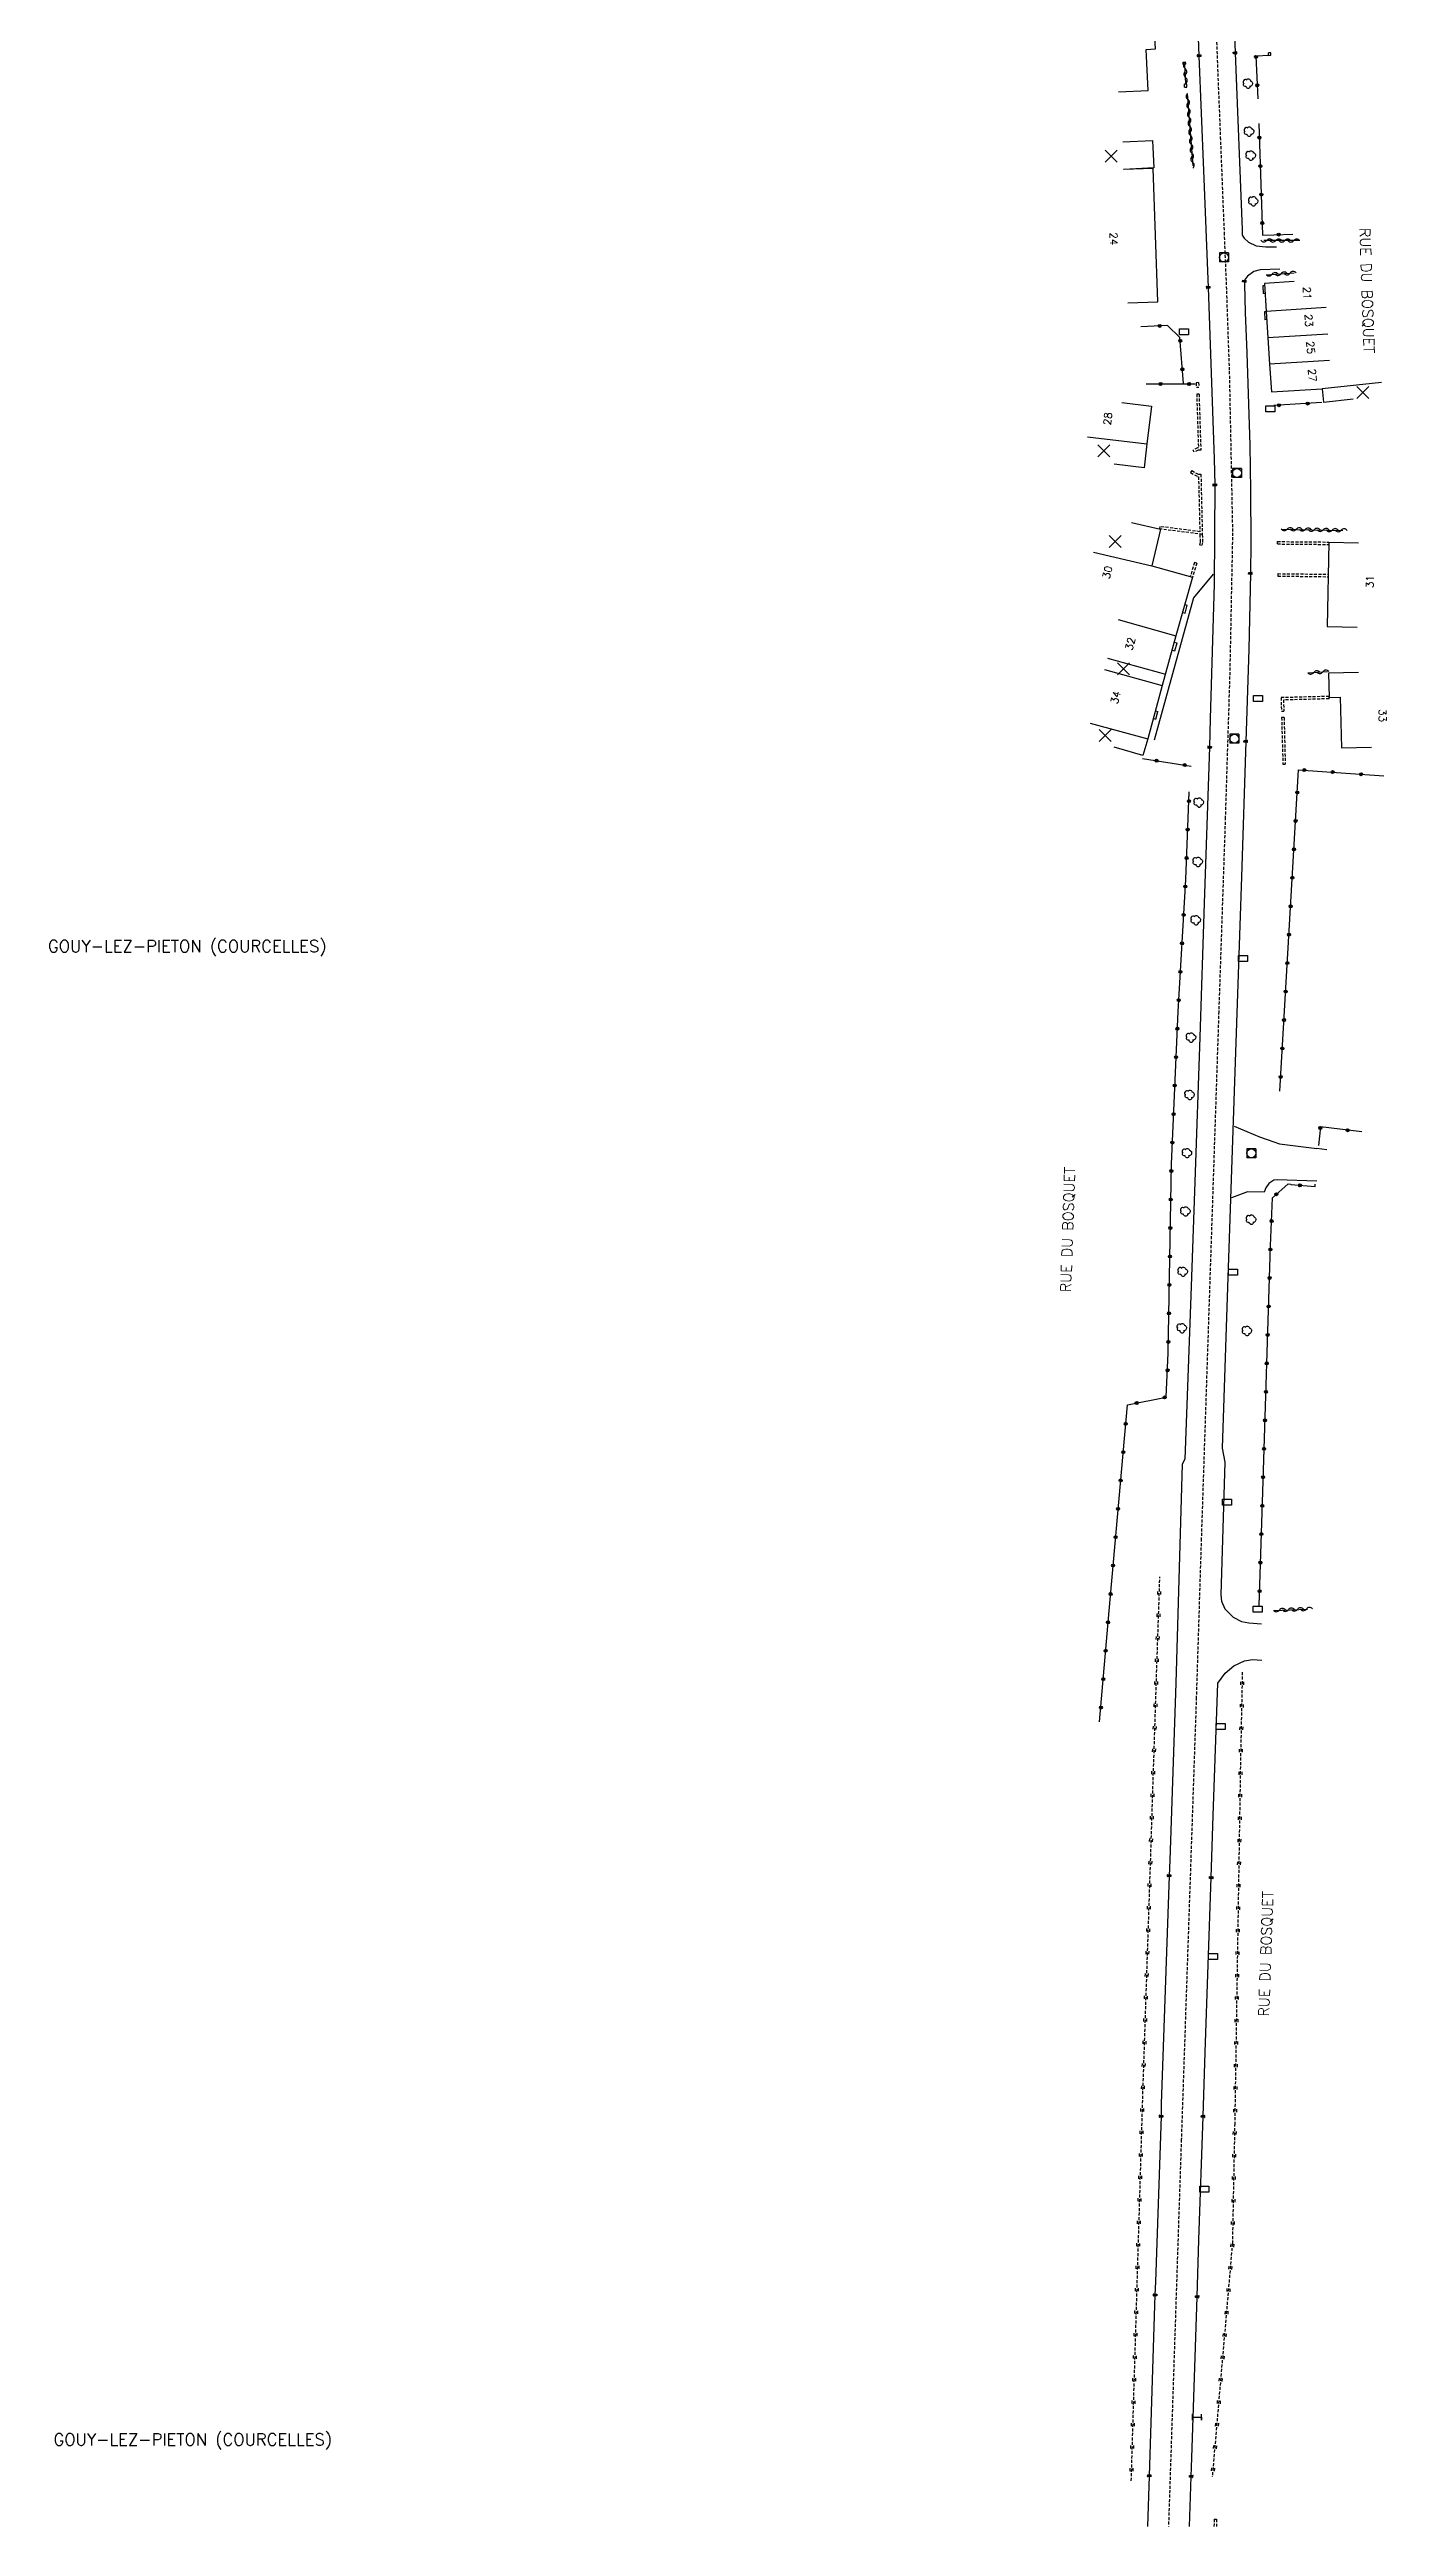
# Model space of a CAD drawing. Header units: millimetres. Extents: x 147000 to 148000, y 130000 to 131001.
# Drawn here: x 147020.4 to 147243.5, y 130000 to 130413 of the extents above; entities that cross this region are included whole.
import ezdxf
from ezdxf.enums import TextEntityAlignment as Align

# ---------------------------------------------------------------- set-up
doc = ezdxf.new("R2010")
doc.units = ezdxf.units.MM
doc.linetypes.add('DASHED', pattern=[0.75, 0.5, -0.25])
doc.layers.get('0').update_dxf_attribs({"linetype": 'CONTINUOUS'})
for name, color, linetype in [('W0001', 6, 'DASHED'), ('W0008', 7, 'CONTINUOUS'), ('W0100', 7, 'CONTINUOUS'), ('W0105', 7, 'CONTINUOUS'), ('W0112', 1, 'DASHED'), ('W0220', 5, 'DASHED'), ('W0300', 7, 'CONTINUOUS'), ('W0310', 3, 'CONTINUOUS'), ('W0322', 7, 'CONTINUOUS'), ('W0400', 7, 'CONTINUOUS'), ('W0420', 7, 'CONTINUOUS'), ('W0980', 7, 'CONTINUOUS'), ('W0989', 7, 'CONTINUOUS'), ('W0991', 7, 'CONTINUOUS'), ('W1102', 7, 'CONTINUOUS'), ('W1471', 7, 'CONTINUOUS'), ('W1474', 7, 'CONTINUOUS')]:
    doc.layers.add(name, color=color, linetype=linetype)
doc.styles.get("Standard").update_dxf_attribs({"font": 'romans.shx', "width": 0.85})

# ---------------------------------------------------------------- blocks, each defined once
blk = doc.blocks.new('T400')
for p, q in [((-0.15, 0.3), (0.15, 0.3)), ((-0.15, -0.25), (-0.15, 0.3)), ((-0.15, 0.15), (0.15, 0.15)), ((-0.15, 0), (0.15, 0)), ((0.15, 0.3), (0.15, -0.25)), ((-0.15, -0.15), (0.15, -0.15)), ((-0.15, -0.25), (-0.15, -0.3)), ((-0.15, -0.3), (0.15, -0.3)), ((0.15, -0.3), (0.15, -0.25))]:
    blk.add_line(p, q)
blk = doc.blocks.new('T300')
for p, q in [((-0.8, 0.51), (-0.86, 0.34)), ((-0.86, 0.34), (-0.86, 0.17)), ((-0.86, 0.17), (-0.74, 0.06)), ((-0.69, 0.63), (-0.8, 0.51)), ((-0.8, -0.06), (-0.74, 0.06)), ((-0.74, 0.06), (-0.69, 0.11)), ((-0.57, 0.69), (-0.69, 0.63)), ((-0.46, 0.69), (-0.57, 0.69)), ((-0.29, 0.63), (-0.46, 0.69)), ((-0.29, 0.63), (-0.17, 0.74)), ((-0.23, 0.57), (-0.29, 0.63)), ((-0.17, 0.74), (-0.06, 0.8)), ((-0.06, 0.8), (0.06, 0.8)), ((0.06, 0.8), (0.23, 0.74)), ((0.23, 0.74), (0.34, 0.63)), ((0.34, 0.63), (0.4, 0.51)), ((0.46, 0.46), (0.34, 0.46)), ((0.4, 0.51), (0.4, 0.46)), ((0.57, 0.4), (0.46, 0.46)), ((0.57, 0.4), (0.69, 0.29)), ((0.69, 0.29), (0.74, 0.17)), ((0.74, 0.06), (0.69, -0.17)), ((0.74, 0.17), (0.74, 0.06)), ((-0.8, -0.17), (-0.8, -0.06)), ((-0.8, -0.23), (-0.8, -0.17)), ((-0.74, -0.34), (-0.8, -0.23)), ((-0.69, -0.4), (-0.74, -0.34)), ((-0.51, -0.46), (-0.69, -0.4)), ((-0.4, -0.46), (-0.51, -0.46)), ((-0.4, -0.46), (-0.34, -0.46)), ((-0.34, -0.46), (-0.34, -0.4)), ((-0.34, -0.51), (-0.34, -0.46)), ((-0.29, -0.63), (-0.34, -0.51)), ((-0.17, -0.74), (-0.29, -0.63)), ((-0.06, -0.8), (-0.17, -0.74)), ((0.06, -0.8), (-0.06, -0.8)), ((0.17, -0.74), (0.06, -0.8)), ((0.23, -0.69), (0.17, -0.74)), ((0.29, -0.46), (0.23, -0.46)), ((0.29, -0.63), (0.23, -0.69)), ((0.46, -0.4), (0.29, -0.46)), ((0.34, -0.51), (0.29, -0.63)), ((0.34, -0.51), (0.34, -0.46)), ((0.57, -0.34), (0.46, -0.4)), ((0.63, -0.29), (0.57, -0.34)), ((0.69, -0.17), (0.63, -0.29))]:
    blk.add_line(p, q)
blk = doc.blocks.new('T420')
for p, q in [((0.75, 0.75), (-0.75, 0.75)), ((-0.75, 0.75), (-0.75, -0.75)), ((0.75, 0.75), (0.75, -0.75)), ((0.75, -0.75), (-0.75, -0.75))]:
    blk.add_line(p, q)
blk.add_ellipse((0, 0), major_axis=(-0.53, 0.53), ratio=1, start_param=3.926991, end_param=10.210176)
blk = doc.blocks.new('t991o')
at = {"color": 0, "linetype": 'Continuous'}
for p, q in [((-1, 1), (1, -1)), ((-1, -1), (1, 1))]:
    blk.add_line(p, q, dxfattribs=at)
blk = doc.blocks.new('T1471')
at = {"color": 0, "linetype": 'Continuous', "flags": 128}
blk.add_lwpolyline([(-0.75, -0.5), (-0.75, 0.5), (0.75, 0.5), (0.75, -0.5), (-0.75, -0.5)], dxfattribs=at)
blk = doc.blocks.new('T1474')
at = {"color": 0, "linetype": 'Continuous', "flags": 128}
for points in [[(-0.75, -0.5), (-0.75, 0.5)], [(-0.75, 0), (0.75, 0)], [(0.75, 0), (0.75, -0.5), (0.75, 0.5)]]:
    blk.add_lwpolyline(points, dxfattribs=at)
blk = doc.blocks.new('t310o')
at = {"color": 0, "linetype": 'Continuous'}
for centre, start, end in [((-0.5, 0.38), 216.8699, 323.1304), ((0.5, -0.37), 36.8699, 143.1303)]:
    blk.add_arc(centre, 0.625, start, end, dxfattribs=at)
blk = doc.blocks.new('t322o')
at = {"color": 0, "linetype": 'Continuous'}
for radius in [0.25, 0.15]:
    blk.add_circle((0, 0), radius, dxfattribs=at)
blk = doc.blocks.new('t220o')
at = {"color": 0, "linetype": 'Continuous'}
for p, q in [((-0.25, 0.25), (0.25, 0.25)), ((-0.25, -0.25), (0.25, -0.25))]:
    blk.add_line(p, q, dxfattribs=at)

msp = doc.modelspace()

# ---------------------------------------------------------------- linework, layer by layer
at = {"layer": 'W0001'}
msp.add_lwpolyline([(147217.46, 130519.88), (147217.46, 130519.88), (147215.76, 130511.21), (147216, 130507.14), (147215.56, 130498.85), (147214.71, 130485.41), (147214, 130472.48), (147213.89, 130456.55), (147214.19, 130441.45), (147214.84, 130422.53), (147215.79, 130398.4), (147216.42, 130382.54), (147216.78, 130373.54), (147217.28, 130359.4), (147217.83, 130332.46), (147217.37, 130309.23), (147216.62, 130285.02), (147215.53, 130252.63), (147212.61, 130164.74), (147211.78, 130138.24), (147209.28, 130064.52), (147207.14, 130000)], dxfattribs=at)
at = {"layer": 'W0008'}
msp.add_line((147233.57, 130229.55), (147231.92, 130229.77), dxfattribs=at)
for points in [[(147211.97, 130417.93), (147212.23, 130412.01), (147212.98, 130392.87), (147213.76, 130373.36), (147214.77, 130344.81), (147214.85, 130340.44), (147214.76, 130323.88), (147214.11, 130301.47), (147213.99, 130296.69), (147213.11, 130270.68), (147212.35, 130248.32), (147211.54, 130224.25), (147210.88, 130205.21), (147209.89, 130177.96), (147209.43, 130177.12), (147208.35, 130140.65), (147207.34, 130111.11), (147207.24, 130108.52), (147205.92, 130070.48), (147205.9, 130068.41), (147204.96, 130040.79), (147204.88, 130038.6), (147203.91, 130008.46), (147203.63, 130000)], [(147217.99, 130420.07), (147218.26, 130412.47), (147219.42, 130383.04), (147219.46, 130382.1), (147219.77, 130381.61), (147220.5, 130380.9), (147221.75, 130380.29), (147223.36, 130380.12), (147225.19, 130380.14)], [(147225.7, 130376.42), (147222.44, 130376.3), (147221.39, 130376), (147220.35, 130375.27), (147219.83, 130374.6), (147219.81, 130374.42), (147219.8, 130373.92), (147219.96, 130369.2), (147220.22, 130362.45), (147220.69, 130347.04), (147220.81, 130339.51), (147220.88, 130330.78), (147220.82, 130325.68), (147220.54, 130313.06), (147220.04, 130297.67), (147219.34, 130275.09), (147217.92, 130234.45), (147216.93, 130204.97), (147216.12, 130179.79), (147216.53, 130177.5), (147215.86, 130155.34), (147215.97, 130154.27), (147216.54, 130153.03), (147217.91, 130151.62), (147219.33, 130150.89), (147220.57, 130150.7), (147222.67, 130150.5)], [(147214.62, 130325.57), (147211.3, 130321.58), (147204.77, 130297.86)], [(147218.11, 130233.48), (147222.32, 130231.72), (147224.7, 130230.88), (147225.64, 130230.56), (147231.88, 130229.77)], [(147231.87, 130224.32), (147225.28, 130224.57), (147224.74, 130224.49), (147223.89, 130223.93), (147223.36, 130223.23), (147223.12, 130222.51), (147220.35, 130222.57), (147217.66, 130221.58)], [(147210.66, 130000), (147210.93, 130008.34), (147211.05, 130011.43), (147211.93, 130038.3), (147212.23, 130047.81), (147212.92, 130068.38), (147213.27, 130079.08), (147214.29, 130108.21), (147214.62, 130118.55), (147215.37, 130140.65), (147216.58, 130142.3), (147218.05, 130143.51), (147219.84, 130144.34), (147221.17, 130144.55), (147222.69, 130144.46)]]:
    msp.add_lwpolyline(points, dxfattribs=at)
at = {"layer": 'W0100'}
for points in [[(147198.79, 130405.97), (147203.78, 130406.23), (147203.43, 130413.05), (147204.96, 130413.13), (147204.71, 130417.85), (147199.72, 130417.59)], [(147199.5, 130397.67), (147204.49, 130397.89), (147204.7, 130393.29), (147199.7, 130393.06)], [(147200.36, 130370.81), (147205.35, 130370.98), (147204.61, 130393.22), (147199.62, 130393.05)], [(147228.14, 130374.33), (147223.15, 130374.02), (147223.45, 130369.35), (147223.74, 130364.95), (147224.02, 130360.59), (147224.31, 130355.97), (147232.77, 130356.44), (147233.01, 130354.23), (147237.98, 130354.77)], [(147199.34, 130354.2), (147204.3, 130353.59), (147203.53, 130347.26), (147203.06, 130343.31), (147198.1, 130343.91)], [(147200.95, 130334.18), (147205.82, 130333.03), (147204.39, 130326.93), (147211.15, 130325.04), (147208.39, 130315.27), (147206.11, 130307.01), (147203.7, 130298.11), (147202.88, 130295.31), (147198.08, 130296.72)], [(147238.87, 130330.74), (147233.87, 130330.83), (147233.62, 130316.83), (147238.62, 130316.74)], [(147238.84, 130309.17), (147233.84, 130309.05), (147233.93, 130304.98), (147235.8, 130305.02), (147235.99, 130296.6), (147240.99, 130296.71)]]:
    msp.add_lwpolyline(points, dxfattribs=at)
at = {"layer": 'W0105'}
for p, q in [((147223.18, 130373.65), (147222.87, 130373.63)), ((147222.87, 130373.63), (147222.96, 130372.35)), ((147223.26, 130372.37), (147222.96, 130372.35)), ((147223.45, 130369.3), (147223.16, 130369.29)), ((147223.16, 130369.29), (147223.24, 130367.99)), ((147223.54, 130368.01), (147223.24, 130367.99)), ((147209.52, 130319.16), (147209.95, 130319.05)), ((147209.85, 130320.47), (147210.28, 130320.36)), ((147209.95, 130319.05), (147210.28, 130320.36)), ((147208.11, 130314.24), (147208.58, 130314.11)), ((147208.21, 130312.77), (147208.58, 130314.11)), ((147207.73, 130312.9), (147208.21, 130312.77)), ((147204.62, 130301.49), (147205.05, 130301.38)), ((147204.96, 130302.74), (147205.38, 130302.63)), ((147205.05, 130301.38), (147205.38, 130302.63))]:
    msp.add_line(p, q, dxfattribs=at)
at = {"layer": 'W0112'}
for p, q in [((147224.21, 130412.48), (147223.81, 130412.46)), ((147223.84, 130412.07), (147223.81, 130412.46)), ((147224.24, 130412.1), (147224.21, 130412.48)), ((147209.6, 130410.95), (147210, 130410.96)), ((147209.62, 130410.56), (147209.6, 130410.95)), ((147210.02, 130410.58), (147209.62, 130410.56)), ((147210.02, 130410.58), (147210, 130410.96)), ((147223.84, 130412.07), (147224.24, 130412.1)), ((147209.79, 130406.75), (147209.79, 130407.24)), ((147210.19, 130407.24), (147209.79, 130407.24)), ((147209.79, 130406.75), (147210.19, 130406.75)), ((147210.19, 130406.75), (147210.19, 130407.24)), ((147212.17, 130357.49), (147211.77, 130357.48)), ((147211.77, 130357.48), (147211.79, 130356.71)), ((147211.79, 130356.71), (147212.19, 130356.72)), ((147212.24, 130355.58), (147211.85, 130355.57)), ((147212.17, 130357.49), (147212.19, 130356.72)), ((147211.02, 130342.83), (147210.83, 130342.48)), ((147211.44, 130345.89), (147211.25, 130346.25)), ((147205.71, 130333.09), (147205.76, 130333.49)), ((147212.69, 130330.35), (147212.3, 130330.45)), ((147225.33, 130330.99), (147233.91, 130330.91)), ((147225.33, 130330.59), (147225.33, 130330.99)), ((147225.33, 130330.59), (147233.91, 130330.51)), ((147211.47, 130327.48), (147210.78, 130325.15)), ((147211.86, 130327.36), (147211.16, 130325.04)), ((147211.86, 130327.36), (147211.47, 130327.48)), ((147225.4, 130325.64), (147225.39, 130325.24)), ((147225.4, 130325.64), (147233.81, 130325.53)), ((147225.39, 130325.24), (147233.81, 130325.13)), ((147233.94, 130304.77), (147233.93, 130305.17)), ((147225.98, 130302.71), (147226.38, 130302.72)), ((147226.42, 130301.66), (147226.02, 130301.65)), ((147226.02, 130301.65), (147226.23, 130293.85)), ((147226.42, 130301.66), (147226.63, 130293.86)), ((147226.23, 130293.85), (147226.63, 130293.86)), ((147214.77, 130001.22), (147214.73, 130000)), ((147214.77, 130001.22), (147215.17, 130001.21)), ((147215.17, 130001.21), (147215.13, 130000))]:
    msp.add_line(p, q, dxfattribs=at)
for points in [[(147211.85, 130355.57), (147212.13, 130346.63), (147212, 130346.64), (147211.25, 130346.25)], [(147212.24, 130355.58), (147212.54, 130346.22), (147212.09, 130346.24), (147211.44, 130345.89)], [(147211.02, 130342.83), (147212.14, 130342.21), (147212.55, 130342.22), (147212.79, 130332.19), (147205.71, 130333.09)], [(147210.83, 130342.48), (147212.04, 130341.81), (147212.16, 130341.81), (147212.37, 130332.64), (147205.76, 130333.49)], [(147212.39, 130332.18), (147212.41, 130330.9), (147212.3, 130330.45)], [(147212.79, 130332.18), (147212.81, 130330.86), (147212.69, 130330.35)], [(147233.93, 130305.17), (147225.92, 130304.96), (147225.98, 130302.71)], [(147233.94, 130304.77), (147226.33, 130304.57), (147226.38, 130302.72)]]:
    msp.add_lwpolyline(points, dxfattribs=at)
at = {"layer": 'W0220'}
for points in [[(147200.94, 130007.61), (147202.89, 130072.75), (147204.01, 130106.46), (147205.12, 130140.89), (147205.7, 130158.33)], [(147219.46, 130142.47), (147219.15, 130127.47), (147218.19, 130067.18), (147217.8, 130047.18), (147214.44, 130008.29)]]:
    msp.add_lwpolyline(points, dxfattribs=at)
at = {"layer": 'W0310'}
for p, q in [((147210.04, 130407.38), (147209.89, 130410.46)), ((147210.28, 130405.72), (147211.19, 130393.64)), ((147223.44, 130375.49), (147228.11, 130375.79)), ((147225.96, 130333.08), (147236.22, 130332.86)), ((147230.4, 130309.1), (147233.7, 130309.31)), ((147224.65, 130152.76), (147230.31, 130152.98))]:
    msp.add_line(p, q, dxfattribs=at)
msp.add_lwpolyline([(147229.04, 130381.17), (147224.85, 130381.2), (147223.03, 130381.22)], dxfattribs=at)
at = {"layer": 'W0322'}
for p, q in [((147203.44, 130357.27), (147211.62, 130357.28)), ((147232.71, 130354.16), (147224.73, 130353.66)), ((147202.81, 130294.82), (147210.91, 130293.55))]:
    msp.add_line(p, q, dxfattribs=at)
for points in [[(147223.99, 130412.03), (147221.74, 130411.93), (147222.05, 130404.82)], [(147222.24, 130400.72), (147222.85, 130382.06), (147224.72, 130382.16), (147227.88, 130382.25)], [(147209.64, 130357.36), (147209.05, 130365.04), (147207, 130367.03), (147202.53, 130366.79)], [(147225.72, 130239.35), (147228.85, 130292.94), (147243.1, 130291.93)], [(147195.66, 130134.2), (147197.22, 130152.67), (147200.3, 130187.05), (147206.78, 130188.33), (147207.11, 130195.73), (147207.62, 130227.16), (147208.75, 130252.61), (147210.01, 130274.62), (147210.61, 130289.26)], [(147239.39, 130232.55), (147232.48, 130233.37), (147232.19, 130230.26)], [(147222.26, 130153.6), (147222.86, 130172.53), (147224.18, 130213.53), (147224.49, 130221.57), (147227.12, 130223.91), (147227.57, 130223.86), (147227.54, 130223.77), (147231.61, 130223.43), (147231.63, 130223.81)]]:
    msp.add_lwpolyline(points, dxfattribs=at)
at = {"layer": 'W1102'}
for p, q in [((147233.43, 130370.01), (147223.45, 130369.35)), ((147233.72, 130365.59), (147223.74, 130364.95)), ((147234, 130361.21), (147224.02, 130360.59)), ((147242.71, 130357.52), (147232.77, 130356.44)), ((147193.61, 130348.47), (147203.53, 130347.26)), ((147194.65, 130329.22), (147204.39, 130326.93)), ((147198.76, 130317.99), (147208.39, 130315.27)), ((147196.47, 130309.66), (147206.11, 130307.01)), ((147196.99, 130311.56), (147206.64, 130308.9)), ((147194.05, 130300.73), (147203.7, 130298.11))]:
    msp.add_line(p, q, dxfattribs=at)

# ---------------------------------------------------------------- block references
at = {"layer": 'W0220'}
for p, rotation in [((147205.49, 130151.92), 88.09466076142542), ((147205.61, 130155.66), 88.09466076142542), ((147205.36, 130148.17), 88.09466076142542), ((147205.24, 130144.42), 88.09466076142542), ((147205.11, 130140.67), 88.14565428114115), ((147219.42, 130140.59), 268.8350524372811), ((147204.99, 130136.92), 88.14565428114115), ((147219.34, 130136.84), 268.8350524372811), ((147204.87, 130133.18), 88.14565428114115), ((147219.27, 130133.09), 268.8350524372811), ((147204.75, 130129.43), 88.14565428114115), ((147219.19, 130129.35), 268.8350524372811), ((147204.63, 130125.68), 88.14565428114115), ((147219.12, 130125.6), 269.0848225827984), ((147204.51, 130121.93), 88.14565428114115), ((147219.06, 130121.85), 269.0848225827984), ((147204.39, 130118.18), 88.14565428114115), ((147219, 130118.1), 269.0848225827984), ((147204.14, 130110.69), 88.14565428114115), ((147204.26, 130114.44), 88.14565428114115), ((147218.88, 130110.6), 269.0848225827984), ((147218.94, 130114.35), 269.0848225827984), ((147204.02, 130106.94), 88.14565428114115), ((147218.82, 130106.85), 269.0848225827984), ((147203.9, 130103.19), 88.10694472301299), ((147218.76, 130103.1), 269.0848225827984), ((147203.77, 130099.44), 88.10694472301299), ((147218.7, 130099.35), 269.0848225827984), ((147203.65, 130095.7), 88.10694472301299), ((147218.64, 130095.6), 269.0848225827984), ((147203.53, 130091.95), 88.10694472301299), ((147218.58, 130091.85), 269.0848225827984), ((147203.4, 130088.2), 88.10694472301299), ((147218.52, 130088.1), 269.0848225827984), ((147203.28, 130084.45), 88.10694472301299), ((147218.46, 130084.35), 269.0848225827984), ((147203.15, 130080.71), 88.10694472301299), ((147218.4, 130080.6), 269.0848225827984), ((147203.03, 130076.96), 88.10694472301299), ((147218.34, 130076.85), 269.0848225827984), ((147202.79, 130069.46), 88.2860582960285), ((147202.91, 130073.21), 88.10694472301299), ((147218.22, 130069.35), 269.0848225827984), ((147218.28, 130073.1), 269.0848225827984), ((147202.68, 130065.71), 88.2860582960285), ((147218.16, 130065.6), 268.8852177188109), ((147202.57, 130061.96), 88.2860582960285), ((147218.08, 130061.85), 268.8852177188109), ((147202.46, 130058.21), 88.2860582960285), ((147218.01, 130058.1), 268.8852177188109), ((147202.35, 130054.47), 88.2860582960285), ((147217.94, 130054.35), 268.8852177188109), ((147202.23, 130050.72), 88.2860582960285), ((147217.87, 130050.61), 268.8852177188109), ((147202.12, 130046.97), 88.2860582960285), ((147217.77, 130046.86), 265.0686965293465), ((147202.01, 130043.22), 88.2860582960285), ((147217.45, 130043.12), 265.0686965293465), ((147201.9, 130039.47), 88.2860582960285), ((147217.13, 130039.39), 265.0686965293465), ((147201.78, 130035.73), 88.2860582960285), ((147216.8, 130035.65), 265.0686965293465), ((147201.56, 130028.23), 88.2860582960285), ((147201.67, 130031.98), 88.2860582960285), ((147216.16, 130028.18), 265.0686965293465), ((147216.48, 130031.91), 265.0686965293465), ((147201.45, 130024.48), 88.2860582960285), ((147215.84, 130024.44), 265.0686965293465), ((147201.34, 130020.73), 88.2860582960285), ((147215.52, 130020.71), 265.0686965293465), ((147201.22, 130016.98), 88.2860582960285), ((147215.19, 130016.97), 265.0686965293465), ((147201.11, 130013.24), 88.2860582960285), ((147214.87, 130013.23), 265.0686965293465), ((147201, 130009.49), 88.2860582960285), ((147214.55, 130009.5), 265.0686965293465)]:
    msp.add_blockref('t220o', p, dxfattribs=dict(at, rotation=rotation))
at = {"layer": 'W0300'}
for p in [(147220.44, 130407.33), (147220.62, 130399.33), (147220.9, 130395.33), (147221.33, 130387.71), (147212.24, 130287.47), (147212.08, 130277.57), (147211.75, 130267.84), (147210.94, 130248.28), (147210.7, 130238.7), (147210.27, 130229), (147210.01, 130219.27), (147220.97, 130217.9), (147209.58, 130209.22), (147209.42, 130199.81), (147220.27, 130199.35)]:
    msp.add_blockref('T300', p, dxfattribs=at)
at = {"layer": 'W0310'}
for p, rotation in [((147209.92, 130409.88), 92.86320464131217), ((147209.99, 130408.38), 92.86320464131217), ((147210.36, 130404.73), 274.2883485057565), ((147210.47, 130403.23), 274.2883485057565), ((147210.58, 130401.74), 274.2883485057565), ((147210.69, 130400.24), 274.2883485057565), ((147210.8, 130398.74), 274.2883485057565), ((147210.92, 130397.25), 274.2883485057565), ((147211.03, 130395.75), 274.2883485057565), ((147211.14, 130394.26), 274.2883485057565), ((147223.54, 130381.22), 179.0877570573272), ((147225.04, 130381.19), 179.6712940714111), ((147226.54, 130381.18), 179.6712940714111), ((147228.04, 130381.18), 179.6712940714111), ((147224.43, 130375.55), 3.599168372882773), ((147225.93, 130375.65), 3.599168372882773), ((147227.43, 130375.74), 3.599168372882773), ((147226.96, 130333.06), 358.7656649311929), ((147228.46, 130333.03), 358.7656649311929), ((147229.96, 130333), 358.7656649311929), ((147231.46, 130332.96), 358.7656649311929), ((147232.96, 130332.93), 358.7656649311929), ((147234.46, 130332.9), 358.7656649311929), ((147235.96, 130332.87), 358.7656649311929), ((147231.4, 130309.16), 3.709310714040733), ((147232.9, 130309.26), 3.709310714040733), ((147225.65, 130152.8), 2.216902702928536), ((147227.15, 130152.86), 2.216902702928536), ((147228.65, 130152.91), 2.216902702928536), ((147230.15, 130152.97), 2.216902702928536)]:
    msp.add_blockref('t310o', p, dxfattribs=dict(at, rotation=rotation))
at = {"layer": 'W0322'}
for p, rotation in [((147221.74, 130411.81), 272.5101006694468), ((147221.95, 130407.07), 272.5101006694468), ((147222.32, 130398.35), 271.8810467880478), ((147222.47, 130393.6), 271.8810467880478), ((147222.63, 130388.85), 271.8810467880478), ((147222.78, 130384.11), 271.8810467880478), ((147225.55, 130382.19), 1.613313553638857), ((147205.69, 130366.96), 183.0619800944998), ((147209.1, 130364.46), 94.3986030398246), ((147209.46, 130359.72), 94.3986030398246), ((147205.82, 130357.27), 0.05602897285392543), ((147210.57, 130357.27), 0.05602897285392543), ((147225.6, 130353.72), 183.5219122348574), ((147230.34, 130354.01), 183.5219122348574), ((147205.15, 130294.45), 351.0694287259981), ((147209.85, 130293.71), 351.0694287259981), ((147229.8, 130292.87), 355.9283358608953), ((147234.53, 130292.54), 355.9283358608953), ((147228.63, 130289.14), 86.65610030649508), ((147239.27, 130292.2), 355.9283358608953), ((147210.54, 130287.71), 87.64772197982094), ((147228.35, 130284.4), 86.65610030649508), ((147210.35, 130282.96), 87.64772197982094), ((147210.15, 130278.22), 87.64772197982094), ((147228.08, 130279.66), 86.65610030649508), ((147209.94, 130273.47), 86.74455821906976), ((147227.8, 130274.92), 86.65610030649508), ((147209.67, 130268.73), 86.74455821906976), ((147227.52, 130270.17), 86.65610030649508), ((147209.4, 130263.99), 86.74455821906976), ((147227.25, 130265.43), 86.65610030649508), ((147226.97, 130260.69), 86.65610030649508), ((147209.13, 130259.25), 86.74455821906976), ((147226.69, 130255.95), 86.65610030649508), ((147208.86, 130254.5), 86.74455821906976), ((147226.42, 130251.21), 86.65610030649508), ((147208.63, 130249.76), 87.45517785072941), ((147208.42, 130245.01), 87.45517785072941), ((147226.14, 130246.46), 86.65610030649508), ((147208.2, 130240.27), 87.45517785072941), ((147225.86, 130241.72), 86.65610030649508), ((147207.99, 130235.52), 87.45517785072941), ((147207.78, 130230.78), 87.45517785072941), ((147232.47, 130233.2), 264.6561702397534), ((147237.03, 130232.83), 173.2397707549761), ((147207.61, 130226.03), 89.07414749578535), ((147225.14, 130222.15), 41.813032793353), ((147229.08, 130223.64), 355.1862616028236), ((147207.53, 130221.28), 89.07414749578535), ((147207.45, 130216.53), 89.07414749578535), ((147224.34, 130217.69), 87.73957876952142), ((147207.37, 130211.78), 89.07414749578535), ((147224.16, 130212.94), 88.15766283910314), ((147207.3, 130207.04), 89.07414749578535), ((147224, 130208.19), 88.15766283910314), ((147207.22, 130202.29), 89.07414749578535), ((147223.85, 130203.45), 88.15766283910314), ((147207.14, 130197.54), 89.07414749578535), ((147223.7, 130198.7), 88.15766283910314), ((147223.55, 130193.95), 88.15766283910314), ((147206.98, 130192.79), 87.43247438490637), ((147223.39, 130189.2), 88.15766283910314), ((147201.84, 130187.35), 11.18246942953029), ((147206.5, 130188.27), 11.18246942953029), ((147200.02, 130183.88), 84.87344766779789), ((147223.24, 130184.46), 88.15766283910314), ((147199.59, 130179.15), 84.87344766779789), ((147223.09, 130179.71), 88.15766283910314), ((147199.17, 130174.42), 84.87344766779789), ((147222.93, 130174.96), 88.15766283910314), ((147198.74, 130169.69), 84.87344766779789), ((147222.78, 130170.21), 88.18756377193483), ((147198.32, 130164.96), 84.87344766779789), ((147222.63, 130165.47), 88.18756377193483), ((147197.9, 130160.23), 84.87344766779789), ((147222.48, 130160.72), 88.18756377193483), ((147197.47, 130155.49), 84.87344766779789), ((147222.33, 130155.97), 88.18756377193483), ((147197.06, 130150.76), 85.17688922564301), ((147196.66, 130146.03), 85.17688922564301), ((147196.26, 130141.3), 85.17688922564301), ((147195.86, 130136.56), 85.17688922564301)]:
    msp.add_blockref('t322o', p, dxfattribs=dict(at, rotation=rotation))
at = {"layer": 'W0400'}
for p, rotation in [((147218.26, 130412.47), 91.98504550682918), ((147212.23, 130412.01), 271.7251483373415), ((147213.76, 130373.36), 272.3062092727242), ((147219.81, 130374.42), 83.21189406632479), ((147214.85, 130340.44), 271.0773137534094), ((147220.82, 130325.68), 89.27595542704712), ((147213.99, 130296.69), 268.4820828147109), ((147220.04, 130297.67), 88.15735589456764), ((147207.24, 130108.52), 267.7018480577202), ((147214.29, 130108.21), 88.19675834426963), ((147205.9, 130068.41), 269.3583036560671), ((147212.92, 130068.38), 88.13011740588331), ((147204.88, 130038.6), 267.9127736400702), ((147211.93, 130038.3), 88.2368108824597), ((147203.91, 130008.46), 268.1448846609747), ((147210.93, 130008.34), 87.95948968585591)]:
    msp.add_blockref('T400', p, dxfattribs=dict(at, rotation=rotation))
at = {"layer": 'W0420'}
for p in [(147216.39, 130378.36), (147218.56, 130342.43), (147218.15, 130298.1), (147220.96, 130228.99)]:
    msp.add_blockref('T420', p, dxfattribs=at)
at = {"layer": 'W0991'}
for p in [(147197.6, 130395.27), (147239.56, 130355.84), (147196.35, 130346.12), (147198.27, 130330.98), (147199.64, 130309.77), (147196.56, 130298.64)]:
    msp.add_blockref('t991o', p, dxfattribs=at)
at = {"layer": 'W1471'}
for p in [(147209.71, 130365.99), (147224.16, 130353.12), (147222.06, 130304.81), (147219.58, 130261.48), (147217.89, 130209.17), (147216.92, 130170.82), (147222.03, 130152.94), (147215.85, 130133.39), (147214.59, 130095.02), (147213.13, 130056.22)]:
    msp.add_blockref('T1471', p, dxfattribs=at)
at = {"layer": 'W1474'}
msp.add_blockref('T1474', (147211.9, 130018.24), dxfattribs=at)

# ---------------------------------------------------------------- texts
at = {"layer": 'W0980'}
for p in [(147043.42, 130263.39), (147044.34, 130014.37)]:
    msp.add_text('GOUY-LEZ-PIETON (COURCELLES)', height=2, dxfattribs=at).set_placement(p, align=Align.MIDDLE)
at = {"layer": 'W0989'}
for rotation, p in [(272.0255, (147240.19, 130372.82)), (88.0581, (147190.41, 130216.26)), (88.0581, (147223.46, 130095.48))]:
    msp.add_text('RUE DU BOSQUET', height=1.75, rotation=rotation, dxfattribs=at).set_placement(p, align=Align.MIDDLE)
at = {"layer": 'W0991'}
for s, rotation, p in [('24', 271.9009, (147198, 130381.48)), ('21', 273.6123, (147230.27, 130372.42)), ('23', 273.7968, (147230.56, 130367.86)), ('25', 273.6661, (147230.86, 130363.34)), ('27', 273.5756, (147231.15, 130358.72)), ('28', 83.0742, (147197, 130351.48)), ('30', 76.7739, (147196.94, 130325.86)), ('31', 88.9887, (147240.75, 130324.31)), ('32', 74.6152, (147200.76, 130313.93)), ('34', 74.8316, (147198.32, 130305)), ('33', 271.2844, (147242.87, 130301.98))]:
    msp.add_text(s, height=1.25, rotation=rotation, dxfattribs=at).set_placement(p, align=Align.MIDDLE)

doc.saveas('drawing.dxf')
